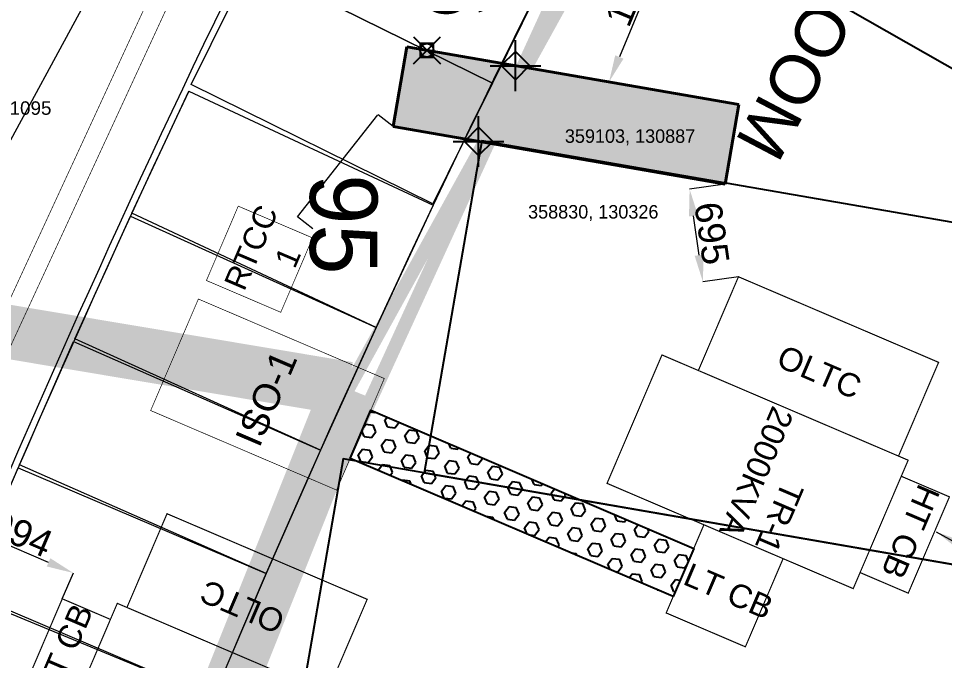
# Model space of a CAD drawing. Header units: inches. Extents: x 257070 to 799932, y -17980 to 269260.
# Drawn here: x 355417 to 362286, y 126474 to 131237 of the extents above; entities that cross this region are included whole.
import ezdxf

# ---------------------------------------------------------------- set-up
doc = ezdxf.new("R2010")
doc.units = ezdxf.units.IN
doc.header["$MEASUREMENT"] = 0
doc.header["$PDMODE"] = 99
doc.header["$PDSIZE"] = 100
doc.linetypes.add('Basement 1floor plan$0$CENTERX2', pattern=[4, 2.5, -0.5, 0.5, -0.5])
for name, color, linetype, lineweight in [('0-AES-F-SPRINKLER PIPE', 10, 'Continuous', 15), ('0-AES-P-INFRA', 7, 'Continuous', 13), ('0_AES_TEXT', 7, 'Continuous', 9), ('E--CONCRETE-4', 4, 'Continuous', 40), ('M--TILING-2', 252, 'Continuous', 18), ('Q--PARKING', 253, 'Continuous', 13), ('VL-MEP-EQPT', 6, 'Continuous', 0)]:
    doc.layers.add(name, color=color, linetype=linetype, lineweight=lineweight)
for name, color, linetype in [('2 wheeler barrier', 170, 'Continuous'), ('basement-1 r.c.c.$0$DSP_R.C.C. HATCH', 253, 'Continuous'), ('basement1_AP$0$A-_ROAD----_E-_-', 2, 'Continuous'), ('DSP_COLUMN HATCH', 8, 'Continuous'), ('DSP_HATCH', 252, 'Continuous'), ('DSP_SLAB CO-ORDINATES', 160, 'Continuous'), ('ELE', 141, 'Continuous'), ('F 9$0$DSP_SLAB CO-ORDINATES', 5, 'Continuous'), ('F 9$0$DSP_WALL CO-ORDINATES', 5, 'Continuous'), ('RETAIL', 40, 'Continuous'), ('VL-EL-TRAY (TR-3)', 4, 'Continuous')]:
    doc.layers.add(name, color=color, linetype=linetype)
doc.layers.add('CORE - I', color=7, linetype='Continuous', true_color=0xffa824)
doc.styles.add('ARIAL', font='arial.ttf')
doc.styles.add('F 9$0$Standard', font='arial.ttf')
doc.styles.add('F 9$0$TEXT style 75', font='ARIALN.TTF')
doc.styles.add('ROMAND', font='arial.ttf')
doc.styles.add('RomanS', font='romans.shx')
doc.styles.get("Standard").update_dxf_attribs({"font": 'arial.ttf'})
doc.styles.add('TEXT style 175', font='GOTHIC.TTF')
doc.dimstyles.new('AES DIM', dxfattribs={"dimtxt": 0.2, "dimasz": 0.15, "dimexe": 0, "dimexo": 0, "dimgap": 0.02, "dimtad": 1, "dimzin": 0, "dimdsep": 46, "dimtxsty": 'RomanS', "dimcen": 0, "dimclrd": 7, "dimclre": 7, "dimclrt": 7, "dimadec": 0, "dimazin": 0, "dimtfac": 1, "dimtix": 1, "dimtofl": 0, "dimtmove": 1, "dimatfit": 3, "dimfxl": 1, "dimtolj": 1, "dimtzin": 0, "dimlwd": -1, "dimlwe": -1, "dimarcsym": 0})
doc.dimstyles.new('AES-PLUMBING', dxfattribs={"dimtxt": 100, "dimasz": 100, "dimexe": 0, "dimexo": 0, "dimgap": 0.01, "dimtad": 1, "dimdec": 0, "dimdsep": 46, "dimtxsty": 'Standard', "dimcen": 10, "dimclrd": 7, "dimclre": 7, "dimclrt": 7, "dimadec": 0, "dimazin": 0, "dimtfac": 1, "dimtdec": 0, "dimtmove": 0, "dimatfit": 3, "dimfxl": 1, "dimlwd": -1, "dimlwe": -1, "dimarcsym": 1})

# ---------------------------------------------------------------- blocks, each defined once
blk = doc.blocks.new('*U191')
at = {"layer": 'DSP_SLAB CO-ORDINATES', "color": 206}
for p, q in [((0, -188), (0, 188)), ((-188, 0), (188, 0))]:
    blk.add_line(p, q, dxfattribs=at)
at = {"layer": 'DSP_SLAB CO-ORDINATES', "color": 206, "ltscale": 3.5}
blk.add_lwpolyline([(-105.5, 0.1), (0, 105.6), (105.5, 0.1), (0, -105.3), (-105.5, 0.1)], dxfattribs=at)
at = {"layer": 'DEFPOINTS', "style": 'TEXT style 175'}
blk.add_attdef('CORDINATE', (367.3, -572.5), '', height=100, dxfattribs=at)
at = {"layer": 'DSP_SLAB CO-ORDINATES', "color": 214, "style": 'TEXT style 175'}
blk.add_attdef('NO.', (-1250.2, -244.1), '', height=500, rotation=270, dxfattribs=at)
blk = doc.blocks.new('*U192')
at = {"layer": 'DSP_SLAB CO-ORDINATES', "color": 206}
for p, q in [((0, -188), (0, 188)), ((-188, 0), (188, 0))]:
    blk.add_line(p, q, dxfattribs=at)
at = {"layer": 'DSP_SLAB CO-ORDINATES', "color": 206, "ltscale": 3.5}
blk.add_lwpolyline([(-105.5, 0.1), (0, 105.6), (105.5, 0.1), (0, -105.3), (-105.5, 0.1)], dxfattribs=at)
at = {"layer": 'DEFPOINTS', "style": 'TEXT style 175'}
blk.add_attdef('CORDINATE', (367.3, -572.5), '', height=100, dxfattribs=at)
at = {"layer": 'DSP_SLAB CO-ORDINATES', "color": 214, "style": 'TEXT style 175'}
blk.add_attdef('NO.', (-676.4, 1095.7), '', height=500, rotation=270, dxfattribs=at)
blk = doc.blocks.new('*U502')
at = {"layer": 'F 9$0$DSP_WALL CO-ORDINATES'}
for p, q in [((0, 92.2), (0, -92.2)), ((-94, 0), (94, 0))]:
    blk.add_line(p, q, dxfattribs=at)
blk.add_circle((0, 0), 70.3, dxfattribs=at)
at = {"layer": 'DEFPOINTS', "style": 'F 9$0$Standard'}
blk.add_attdef('CORDINATE', (367.3, -572.5), '', height=100, dxfattribs=at)
at = {"layer": 'F 9$0$DSP_WALL CO-ORDINATES', "style": 'F 9$0$TEXT style 75'}
blk.add_attdef('NO.', (165.3, -70.1), '', height=200, dxfattribs=at)
blk = doc.blocks.new('*D606')
at = {"layer": '0-AES-F-SPRINKLER PIPE', "color": 7, "ltscale": 1000, "transparency": 16777216}
for p, q in [((369535.8, 138069), (370620.9, 137611.9)), ((358956.9, 109919.1), (370582.1, 137519.8)), ((357833, 110284), (358918.1, 109827))]:
    blk.add_line(p, q, dxfattribs=at)
for points in [[(370566.7, 137526.3), (370597.4, 137513.3), (370620.9, 137611.9)], [(358941.5, 109925.6), (358972.2, 109912.6), (358918.1, 109827)]]:
    blk.add_solid(points, dxfattribs=at)
at = {"layer": 'DEFPOINTS', "color": 0, "ltscale": 1000, "transparency": 16777216}
for p in [(369535.8, 138069, 0), (370620.9, 137611.9), (357833, 110284, 0)]:
    blk.add_point(p, dxfattribs=at)
at = {"layer": '0-AES-F-SPRINKLER PIPE', "color": 7, "ltscale": 1000, "transparency": 16777216, "insert": (364722.4, 123739.3), "char_height": 100, "attachment_point": 5, "rotation": 67.15958}
blk.add_mtext('30149', dxfattribs=at)
blk = doc.blocks.new('*D618')
at = {"layer": '0-AES-P-INFRA', "color": 7, "ltscale": 1000, "transparency": 16777216}
for p, q in [((354736.5, 127362.6), (354818.6, 127554.1)), ((355640.2, 127201.8), (355002.5, 127475.3)), ((355741.9, 126931.5), (355824, 127123))]:
    blk.add_line(p, q, dxfattribs=at)
for points in [[(355015.6, 127505.9), (354989.3, 127444.6), (354818.6, 127554.1)], [(355653.4, 127232.4), (355627.1, 127171.2), (355824, 127123)]]:
    blk.add_solid(points, dxfattribs=at)
at = {"layer": 'DEFPOINTS', "color": 0, "ltscale": 1000, "transparency": 16777216}
for p in [(354818.6, 127554.1), (354736.5, 127362.6, 0), (355741.9, 126931.5)]:
    blk.add_point(p, dxfattribs=at)
at = {"layer": '0-AES-P-INFRA', "color": 7, "ltscale": 1000, "transparency": 16777216, "insert": (355367.1, 127445.2), "char_height": 200, "attachment_point": 5, "rotation": 336.79256}
blk.add_mtext('\\A1;1094', dxfattribs=at)
blk = doc.blocks.new('*D621')
at = {"layer": '0-AES-P-INFRA', "color": 7, "ltscale": 1000, "transparency": 16777216}
blk.add_line((360281.9, 131931.3), (359874.7, 130951.5), dxfattribs=at)
for points in [[(360251.1, 131944.1), (360312.7, 131918.5), (360358.6, 132116)], [(359843.9, 130964.3), (359905.5, 130938.7), (359798, 130766.8)]]:
    blk.add_solid(points, dxfattribs=at)
at = {"layer": 'DEFPOINTS', "color": 0, "ltscale": 1000, "transparency": 16777216}
for p in [(360358.6, 132116), (359798, 130766.8, 0), (359798, 130766.8)]:
    blk.add_point(p, dxfattribs=at)
at = {"layer": '0-AES-P-INFRA', "color": 7, "ltscale": 1000, "transparency": 16777216, "insert": (359971.7, 131485.7), "char_height": 200, "attachment_point": 5, "rotation": 67.4346}
blk.add_mtext('\\A1;1461', dxfattribs=at)
blk = doc.blocks.new('*D654')
at = {"layer": '0-AES-P-INFRA', "color": 7, "ltscale": 1000, "transparency": 16777216}
for p, q in [((2328.9, -21063.3), (2925, -20305.3)), ((3037, -20393.2), (2925.1, -20305.2)), ((2440.8, -21151.5), (2328.8, -21063.5))]:
    blk.add_line(p, q, dxfattribs=at)
for points in [[(2924.9, -20305.3), (2925, -20305.3), (2925.1, -20305.2)], [(2328.9, -21063.3), (2328.9, -21063.4), (2328.8, -21063.5)]]:
    blk.add_solid(points, dxfattribs=at)
at = {"layer": 'DEFPOINTS', "color": 0, "ltscale": 1000, "transparency": 16777216}
for p in [(2925.1, -20305.2), (3037, -20393.2, 0), (2440.8, -21151.5)]:
    blk.add_point(p, dxfattribs=at)
at = {"layer": '0-AES-P-INFRA', "color": 7, "ltscale": 1000, "transparency": 16777216, "insert": (2626.8, -20684.2), "char_height": 0.2, "attachment_point": 5, "rotation": 51.82153, "style": 'RomanS'}
blk.add_mtext('\\A1;964.64', dxfattribs=at)
blk = doc.blocks.new('*D624')
at = {"layer": '0-AES-P-INFRA', "color": 7, "ltscale": 1000, "transparency": 16777216}
for p, q in [((360659.3, 130008.6), (360395.8, 129970.7)), ((360466.1, 129481), (360424.2, 129772.8)), ((360758.1, 129320.9), (360494.5, 129283))]:
    blk.add_line(p, q, dxfattribs=at)
for points in [[(360457.2, 129777.5), (360391.2, 129768), (360395.8, 129970.7)], [(360499.1, 129485.7), (360433.1, 129476.3), (360494.5, 129283)]]:
    blk.add_solid(points, dxfattribs=at)
at = {"layer": 'DEFPOINTS', "color": 0, "ltscale": 1000, "transparency": 16777216}
for p in [(360395.8, 129970.7), (360659.3, 130008.6, 0), (360758.1, 129320.9)]:
    blk.add_point(p, dxfattribs=at)
at = {"layer": '0-AES-P-INFRA', "color": 7, "ltscale": 1000, "transparency": 16777216, "insert": (360560.9, 129643.5), "char_height": 200, "attachment_point": 5, "rotation": 278.17151}
blk.add_mtext('\\A1;695', dxfattribs=at)
blk = doc.blocks.new('*D635')
at = {"color": 7, "ltscale": 1000, "transparency": 16777216}
for p, q in [((361171.6, 139814.9), (360655.6, 140095)), ((360560.2, 139919.2), (354758.8, 129232.1)), ((355179.4, 128776.2), (354663.4, 129056.3))]:
    blk.add_line(p, q, dxfattribs=at)
for points in [[(360530.9, 139935.1), (360589.5, 139903.3), (360655.6, 140095)], [(354729.6, 129248), (354788.1, 129216.2), (354663.4, 129056.3)]]:
    blk.add_solid(points, dxfattribs=at)
at = {"layer": 'DEFPOINTS', "color": 0, "ltscale": 1000, "transparency": 16777216}
for p in [(361171.6, 139814.9, 0), (354663.4, 129056.3), (355179.4, 128776.2, 0)]:
    blk.add_point(p, dxfattribs=at)
at = {"color": 7, "ltscale": 1000, "transparency": 16777216, "insert": (357556.7, 134631.4), "char_height": 200, "attachment_point": 5, "rotation": 61.50544}
blk.add_mtext('\\A1;12560', dxfattribs=at)
blk = doc.blocks.new('A$C5579145F')
at = {"layer": 'VL-EL-TRAY (TR-3)'}
h = blk.add_hatch(dxfattribs=at)
h.set_pattern_fill('HEX', color=256, scale=431.769147, angle=-7.5308561, style=0)
h.set_pattern_definition([(352.469144, (-757856.49, 56321.08), (12.251599, 92.674437), [53.971143, -107.942287]), (112.469144, (-757856.49, 56321.08), (-86.384216, -35.727023), [53.971143, -107.942287]), (52.469144, (-757802.985, 56314.01), (-74.132618, 56.947414), [53.971143, -107.942287])])
h.paths.add_polyline_path([(5115.071, -23880.266), (2718.283, -22855.246), (2871.148, -22497.804), (5267.936, -23522.824)])
at = {"layer": '0-AES-P-INFRA', "ltscale": 1000, "const_width": 5, "elevation": 0}
for points in [[(-1479.877, -25604.539), (-888.267, -24171.773), (20.395, -22052.466), (219.823, -21620.627), (755.271, -20461.174), (1424.009, -19013.098), (2180.654, -17545.496), (2658.926, -16617.832), (3209.358, -15550.204), (3794.097, -14506.144), (4462.92, -13328.874), (4888.78, -12579.27), (5378.218, -11770.771), (5937.356, -10848.479), (10498.09, -11639.347)], [(-1339.935, -25658.647), (-750.007, -24229.955), (157.442, -22113.477), (356.003, -21683.516), (891.451, -20524.063), (1558.824, -19078.942), (2313.978, -17614.233), (2792.25, -16686.569), (3341.496, -15621.242), (3924.745, -14579.841), (4593.342, -13402.969), (5018.175, -12655.172), (5506.537, -11848.451), (6012.567, -11013.76), (10472.461, -11787.141)]]:
    blk.add_lwpolyline(points, dxfattribs=at)
at = {"layer": '0-AES-P-INFRA', "const_width": 8.635, "elevation": 0}
for points in [[(5301.608, -22203.294), (6786.346, -22838.263), (7083.796, -22142.738), (5599.058, -21507.769)], [(5031.655, -22087.845), (6857.804, -22868.823), (6450.337, -23821.596), (4624.188, -23040.618)], [(6806.87, -22987.919), (7164.16, -23140.719), (6858.56, -23855.299), (6501.27, -23702.499)], [(2547.326, -24596.411), (1062.588, -23961.441), (1360.038, -23265.917), (2844.776, -23900.886)], [(5342.738, -23347.916), (5930.281, -23599.187), (5650.488, -24253.424), (5062.944, -24002.153)], [(940.196, -24049.978), (582.906, -23897.178), (277.306, -24611.758), (634.596, -24764.558)], [(2817.278, -24711.859), (991.13, -23930.881), (583.663, -24883.654), (2409.811, -25664.633)]]:
    blk.add_lwpolyline(points, close=True, dxfattribs=at)
at = {"layer": 'E--CONCRETE-4', "color": 8}
for p, q in [((3139.473, -19802.028, 0), (3037.024, -20393.217, 0)), ((3139.474, -19802.028, 0), (3037.025, -20393.217, 0))]:
    blk.add_line(p, q, dxfattribs=at)
at = {"layer": 'VL-EL-TRAY (TR-3)', "elevation": 0}
blk.add_lwpolyline([(5115.071, -23880.266), (2718.283, -22855.246), (2871.148, -22497.804), (5267.936, -23522.824)], close=True, dxfattribs=at)
at = {"layer": 'VL-MEP-EQPT', "const_width": 5, "elevation": 0}
for points in [[(2439.927, -21219.665), (1888.259, -20983.736), (1652.33, -21535.404), (2203.998, -21771.333)], [(2617.769, -23090.276), (1238.599, -22500.454), (1592.492, -21672.952), (2971.662, -22262.774)]]:
    blk.add_lwpolyline(points, close=True, dxfattribs=at)
at = {"layer": '0_AES_TEXT'}
for s, insert, char_height, width, attachment_point, rotation, style in [('\\pi10.03705;RTCC\\P\\pi245.10727; 1', (1774.131, -21565.132, 0), 167.53181, 642.43308, 1, 66.8453089, 'ROMAND'), ('OLTC', (5868.717, -22169.231, 0), 172.7077, 887.49189, 7, 336.8453445, 'ROMAND'), ('ISO-1', (2146.984, -22034.455, 0), 200, 713.58052, 3, 66.8453445, 'ARIAL'), ('{\\C7;TR-1\\P2000KVA}', (5876.64, -23574.314, 0), 172.7077, 1021.59761, 3, 246.8453445, 'ARIAL'), ('HT CB', (6813.822, -23767.005, 0), 172.7077, 887.49189, 3, 246.8453445, 'ROMAND'), ('LT CB', (5176.777, -23787.182, 0), 172.7077, 887.49189, 7, 336.8453445, 'ROMAND'), ('OLTC', (2180.217, -24162.816, 0), 172.7077, 887.49189, 1, 156.8453445, 'ROMAND'), ('HT CB', (372.054, -24583.116, 0), 172.7077, 887.49189, 1, 66.8453445, 'ROMAND')]:
    blk.add_mtext(s, dxfattribs=dict(at, insert=insert, char_height=char_height, width=width, attachment_point=attachment_point, rotation=rotation, style=style))
at = {"layer": 'VL-MEP-EQPT', "color": 1, "insert": (8344.692, -16012.206, 0), "char_height": 363.1232, "width": 8730.90121, "attachment_point": 1, "rotation": 242.2507525, "style": 'ARIAL'}
blk.add_mtext('TRANSFOMER ROOM', dxfattribs=at)
at = {"ltscale": 1000}
dim = blk.add_aligned_dim(p1=(6012.567, -11013.76, 0), p2=(20.395, -22052.466, 0), distance=-587.105, dimstyle='AES DIM', override={"dimscale": 1}, dxfattribs=at)
dim.commit()
dim.dimension.update_dxf_attribs({"geometry": '*D635', "text_midpoint": (2397.696, -16197.216, 0), "insert": (-355159.022, -150828.656)})
at = {"layer": '0-AES-P-INFRA', "ltscale": 1000}
for p1, p2, distance, picture, middle in [((5199.613, -18712.683, 0), (4638.953, -20061.877, 0), 0, '*D621', (4812.668, -19342.976, 0)), ((5599.058, -21507.769, 0), (5500.311, -20820.087, 0), 266.267, '*D624', (5401.903, -21185.149, 0)), ((582.906, -23897.178, 0), (-422.503, -23466.104, 0), -208.381, '*D618', (208.052, -23383.453, 0))]:
    dim = blk.add_aligned_dim(p1=p1, p2=p2, distance=distance, dimstyle='AES DIM', override={"dimscale": 1}, dxfattribs=at)
    dim.commit()
    dim.dimension.update_dxf_attribs({"geometry": picture, "text_midpoint": middle, "insert": (-355159.022, -150828.656)})
dim = blk.add_aligned_dim(p1=(2440.767, -21151.511, 0), p2=(3037.024, -20393.217, 0), distance=142.444, dimstyle='AES DIM', override={"dimscale": 1}, dxfattribs=at)
dim.commit()
dim.dimension.update_dxf_attribs({"geometry": '*D654', "text_midpoint": (2626.828, -20684.243, 0)})
at = {"layer": '0-AES-P-INFRA', "color": 7, "ltscale": 1000}
blk.add_leader([(7066.151, -23400.431, 0), (9428.404, -24707.309, 0)], dimstyle='AES DIM', override={"dimscale": 1, "dimasz": 500, "dimtad": 0}, dxfattribs=at)

msp = doc.modelspace()

# ---------------------------------------------------------------- hatches: boundary and pattern name
at = {"layer": 'DSP_COLUMN HATCH', "ltscale": 3.5}
h = msp.add_hatch(color=8, dxfattribs=at)
h.paths.add_polyline_path([(365722.2, -53.8), (366489.1, 28236.6), (398382.7, 27372), (398078, 16131.2), (422688.6, 15464), (424374.5, 77657.1), (363312.5, 79312.4, -0.217857), (379658.1, 140443.8, 0.024865), (381874.1, 143466.9, 0.067724), (386435.5, 152972.3, 0.058454), (387935.8, 160119.4, -0.03513), (388382, 166730.6, -0.097599), (389786, 170013.7, -0.022522), (391669.6, 172621.5, 0.253842), (393169.6, 181983.6, 0.187548), (370106.1, 207237.2), (370663.7, 210916.7), (290410.6, 215642.7), (285983.7, 161207.5), (285186.3, 161272.3), (282579.6, 129219.4), (284719.3, 124703.3), (284181.7, 118092.8), (281340.4, 113981.8), (280116.2, 98928.1), (280913.6, 98863.3), (273089.7, 2658.2)])
h.paths.add_polyline_path([(281398.6, 99275.3), (280601.2, 99340.2), (281779.2, 113825.1), (284620.4, 117936.2), (285177.6, 124787), (283037.9, 129303.1), (285598.3, 160787.3), (286395.7, 160722.5), (290823.4, 215167.6), (370144.9, 210496.5), (369611.7, 206978.6, -0.189327), (392747.4, 181827.8, -0.253558), (391315, 172898.6, 0.022471), (389411.9, 170263.9, 0.097918), (387938.4, 166808.2, 0.035103), (387485.7, 160139.2, -0.058306), (386008, 153113, -0.067741), (381498.4, 143714.5, -0.024853), (379309.9, 140729, 0.218943), (362922.8, 78922.8), (423963.9, 77268.1), (422299.6, 15874.7), (398488.7, 16520.2), (398793.4, 27761), (366100.1, 28647.3), (365334.5, 407.7), (273576.7, 3094.1)], flags=16)

# ---------------------------------------------------------------- linework, layer by layer
at = {"layer": '0-AES-F-SPRINKLER PIPE', "ltscale": 1000, "const_width": 100, "elevation": 0}
msp.add_lwpolyline([(351605.4, 129547.8), (346250.5, 113080.4), (353595.5, 111341.2), (356762.7, 110411.6), (357833, 110284), (360303.3, 119093.3), (363523.5, 126983.2), (367633.3, 134797.3), (369450.4, 138076.3), (363706.1, 139071.8), (357863.4, 128490.3)], close=True, dxfattribs=at)
at = {"layer": '2 wheeler barrier', "color": 8, "const_width": 100, "elevation": 0}
msp.add_lwpolyline([(363676.8, 139076.8, 0.066757), (353918.4, 117753, 0.016436), (352411.2, 112154.7, 0.001614), (352283.1, 111599.8, 0.001614)], format="xyb", dxfattribs=at)
at = {"layer": 'basement-1 r.c.c.$0$DSP_R.C.C. HATCH', "color": 8}
msp.add_trace([(360659.3, 130008.6, 0), (360761.8, 130599.8, 0), (358196, 130435.4, 0), (358298.5, 131026.6, 0)], dxfattribs=at)
msp.add_trace([(360659.3, 130008.6, 0), (360761.8, 130599.8, 0), (358196, 130435.4, 0), (358298.5, 131026.6, 0)], dxfattribs=at)
at = {"layer": 'basement1_AP$0$A-_ROAD----_E-_-', "color": 8}
msp.add_arc((-871746, 726079.8, 0), 1363320.6, 334.1203769, 334.5463135, dxfattribs=at)
at = {"layer": 'CORE - I', "color": 8, "ltscale": 25, "elevation": 0}
for points in [[(358426.6, 127866.2), (363550.3, 126978.6), (363977, 129441.9), (358853.3, 130329.5)], [(357398, 125507.1), (362521.7, 124619.5), (362948.4, 127082.8), (357824.7, 127970.4)]]:
    msp.add_lwpolyline(points, close=True, dxfattribs=at)
at = {"layer": 'DSP_HATCH', "color": 8, "ltscale": 0.1}
msp.add_line((358574.1, 130369.9, 0), (358727.8, 130343.3, 0), dxfattribs=at)
msp.add_line((358574.1, 130369.9, 0), (358727.8, 130343.3, 0), dxfattribs=at)
at = {"layer": 'E--CONCRETE-4', "color": 8}
for p, q in [((358298.5, 131026.6, 0), (358196, 130435.4, 0)), ((358298.5, 131026.6, 0), (358196, 130435.4, 0)), ((360761.8, 130599.8, 0), (358298.5, 131026.6, 0)), ((360761.8, 130599.8, 0), (358298.5, 131026.6, 0)), ((360659.3, 130008.6, 0), (360761.8, 130599.8, 0)), ((360659.3, 130008.6, 0), (360761.8, 130599.8, 0)), ((358196, 130435.4, 0), (360659.3, 130008.6, 0)), ((358196, 130435.4, 0), (360659.3, 130008.6, 0))]:
    msp.add_line(p, q, dxfattribs=at)
at = {"layer": 'E--CONCRETE-4', "color": 8, "ltscale": 100, "elevation": 0}
for points in [[(363303.3, 79334.7, -0.217857), (379648.8, 140466.1, 0.024865), (381864.9, 143489.2, 0.067724), (386426.2, 152994.6, 0.058454), (387926.6, 160141.7, -0.03513), (388372.8, 166752.9, -0.097599), (389776.8, 170036, -0.022522), (391660.3, 172643.9, 0.253842), (393160.4, 182005.9, 0.187548), (370096.8, 207259.5), (370654.5, 210939), (290401.4, 215665), (285974.4, 161229.8), (285177.1, 161294.6), (282570.4, 129241.7)], [(362913.5, 78945.2, -0.218943), (379300.7, 140751.3, 0.024853), (381489.2, 143736.8, 0.067741), (385998.8, 153135.3, 0.058306), (387476.5, 160161.5, -0.035103), (387929.2, 166830.5, -0.097918), (389402.7, 170286.2, -0.022471), (391305.7, 172920.9, 0.253558), (392738.2, 181850.1, 0.189327), (369602.5, 207000.9), (370135.7, 210518.8), (290814.2, 215189.9), (286386.5, 160744.8), (285589.1, 160809.6), (283028.7, 129325.4)]]:
    msp.add_lwpolyline(points, format="xyb", dxfattribs=at)
at = {"layer": 'ELE', "color": 8}
msp.add_point((358447, 131000.9, 0), dxfattribs=at)
at = {"layer": 'M--TILING-2', "color": 8, "linetype": 'Basement 1floor plan$0$CENTERX2', "ltscale": 1000, "const_width": 400, "elevation": 0}
msp.add_lwpolyline([(350086.4, 91684.8, -0.029115), (350643, 101934, -0.024403), (352024.8, 110427.6, -0.027188), (354530.2, 119680.6, -0.013323), (357863.4, 128490.3), (338652.8, 131708.1), (319828.5, 134457.4), (311231.6, 135935), (308387, 136427.9), (300964.9, 140353.6), (283589, 141766.7)], format="xyb", dxfattribs=at)
at = {"layer": 'Q--PARKING', "color": 8, "elevation": 0}
for points in [[(361560.4, 139748.1, 0.065199), (351861.8, 118379.9, 0.016436), (350317.8, 112645.1, 0.016436), (349153.9, 106821.3, 0.016436), (348375.1, 100933.7, 0.016436), (347984.6, 95007.6, 0.044701), (348894, 78908.5)], [(363831, 139506.8, 0.031262), (358493, 129851.8, 0.031262)], [(356680.8, 130698, 0.036654), (351909.6, 118365.3, 0.016436), (350366.5, 112633.7, 0.016436), (349203.2, 106813.2, 0.016436), (348424.8, 100928.7, 0.016436), (348034.6, 95005.9, 0.044675), (348942.1, 78925)], [(358490.6, 129846.8, 0.03667), (353822.7, 117782.2, 0.016436), (352313.8, 112177.5, 0.016436), (351176.3, 106485.9, 0.016436), (350415.1, 100731.8, 0.016436), (350033.5, 94940.1, 0.042749), (350824.9, 79887.6)]]:
    msp.add_lwpolyline(points, format="xyb", dxfattribs=at)
for points in [[(357141.3, 131643.8), (357584.3, 132540.3), (359377.3, 131654.2), (358934.3, 130757.7), (357141.3, 131643.8)], [(356698.2, 130747.3), (357141.2, 131643.8), (358934.2, 130757.7), (358491.2, 129861.2), (356698.2, 130747.3)], [(356257.7, 129792), (356680.8, 130698), (358493, 129851.8), (358069.9, 128945.7), (356257.7, 129792)], [(355835.4, 128860.6), (356248.2, 129771.4), (358069.9, 128945.7), (357657, 128034.9), (355835.4, 128860.6)], [(355423.7, 127924.5), (355826.2, 128839.9), (357657, 128034.9), (357254.5, 127119.5), (355423.7, 127924.5)], [(355022.6, 126983.8), (355414.7, 127903.7), (357254.6, 127119.5), (356862.5, 126199.6), (355022.6, 126983.8)], [(354632.2, 126038.6), (355013.9, 126962.9), (356862.5, 126199.6), (356480.8, 125275.3), (354632.2, 126038.6)]]:
    msp.add_lwpolyline(points, close=True, dxfattribs=at)
at = {"layer": 'RETAIL', "color": 8, "elevation": 0}
msp.add_lwpolyline([(365691.4, 131951.8), (364404.5, 129692.6), (359886.2, 132266.4), (361173.1, 134525.6)], close=True, dxfattribs=at)

# ---------------------------------------------------------------- block references
at = {"layer": '0-AES-F-SPRINKLER PIPE', "ltscale": 1000}
msp.add_blockref('A$C5579145F', (355159, 150828.7, 0), dxfattribs=at)
at = {"layer": 'DSP_SLAB CO-ORDINATES', "color": 8, "ltscale": 3.5}
for name, p, values in [('*U192', (359103.3, 130887.2, 0), {'NO.': '96', 'CORDINATE': '359103, 130887'}), ('*U191', (358830.2, 130325.5, 0), {'NO.': '95', 'CORDINATE': '358830, 130326'})]:
    msp.add_blockref(name, p, dxfattribs=at).add_auto_attribs(values)
at = {"layer": 'F 9$0$DSP_SLAB CO-ORDINATES', "color": 8, "ltscale": 3.5}
msp.add_blockref('*U502', (354284.6, 131095), dxfattribs=at).add_auto_attribs({'NO.': '44', 'CORDINATE': '354285, 131095'})

# ---------------------------------------------------------------- dimensions: what is measured, and where the dimension line sits
at = {"layer": '0-AES-F-SPRINKLER PIPE', "ltscale": 1000}
dim = msp.add_aligned_dim(p1=(357833, 110284, 0), p2=(369535.8, 138069, 0), distance=-1177.4, dimstyle='AES-PLUMBING', dxfattribs=at)
dim.commit()
dim.dimension.update_dxf_attribs({"geometry": '*D606', "text_midpoint": (364722.4, 123739.3)})

doc.saveas('drawing.dxf')
